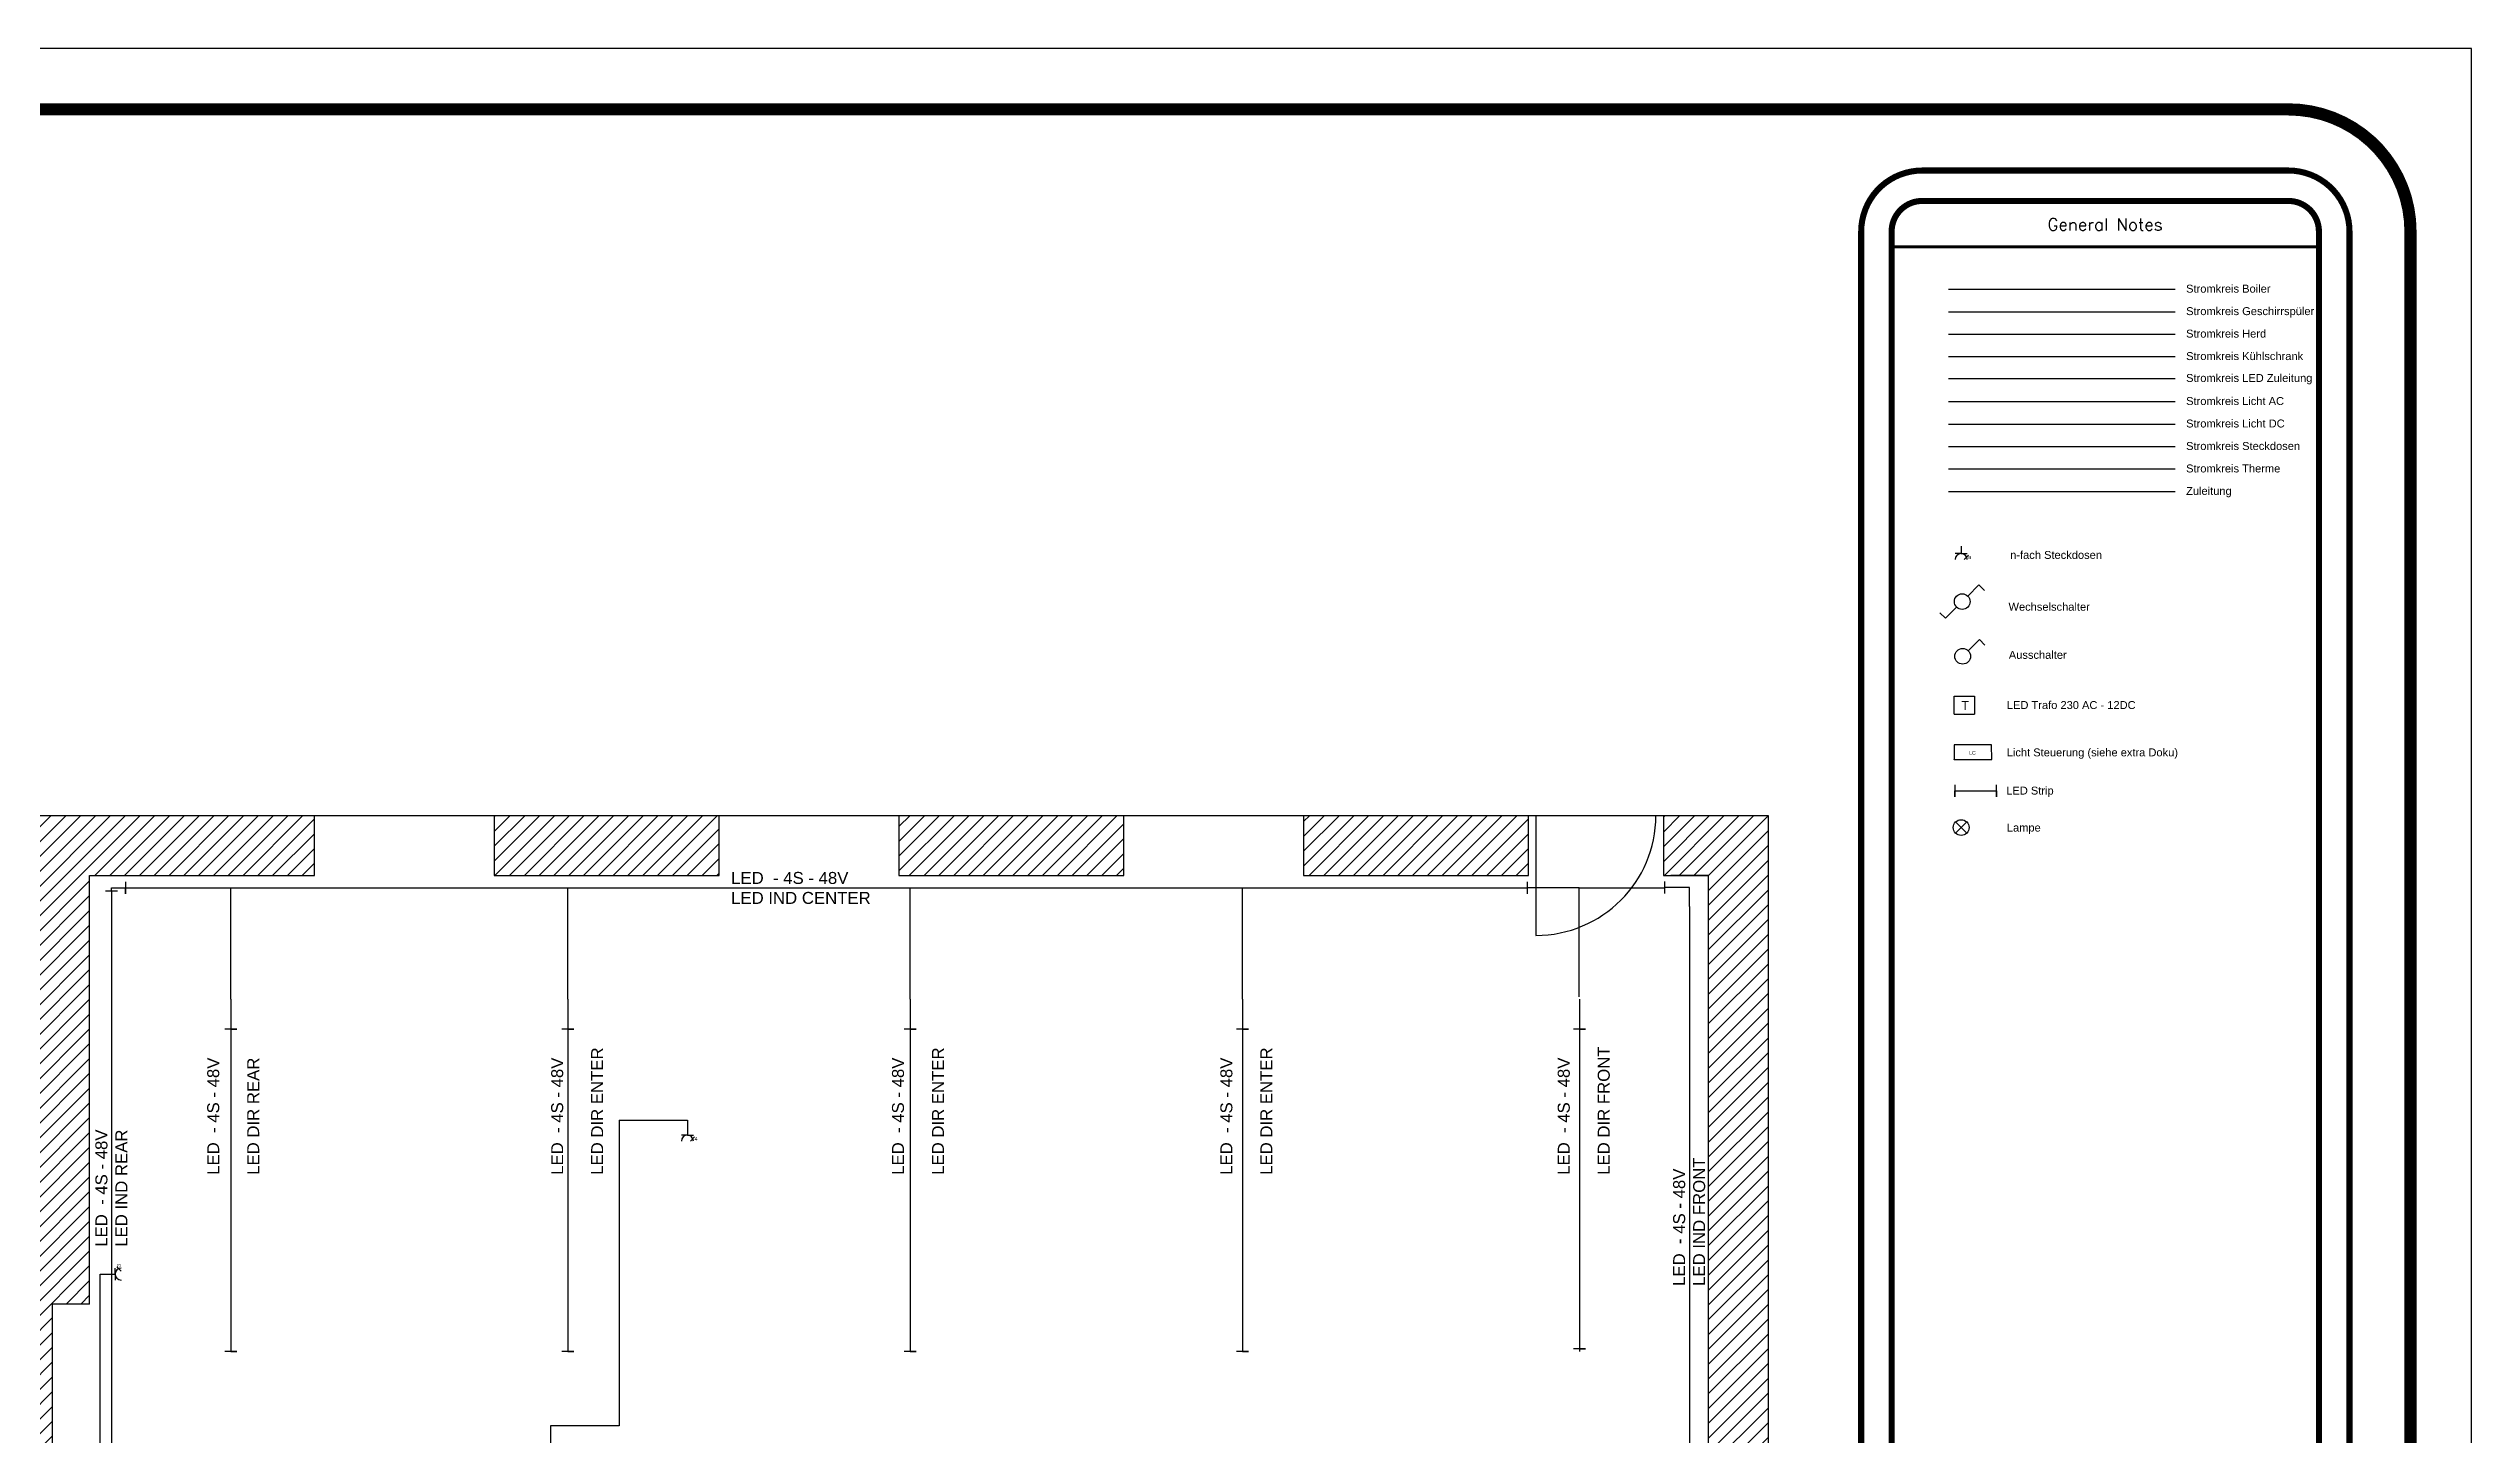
# Model space of a CAD drawing. Header units: millimetres. Extents: x 119 to 2945, y 1254 to 3127.
# Drawn here: x 1329 to 2945, y 2202 to 3127 of the extents above; entities that cross this region are included whole.
import ezdxf
from ezdxf.enums import TextEntityAlignment as Align

# ---------------------------------------------------------------- set-up
doc = ezdxf.new("R2010")
doc.units = ezdxf.units.MM
for name, color, linetype in [('Boiler', 130, 'Continuous'), ('Geschirrspüler', 60, 'Continuous'), ('Herd', 210, 'Continuous'), ('Kühlschrank', 150, 'Continuous'), ('Led Hauptraum', 8, 'Continuous'), ('Licht', 94, 'Continuous'), ('Licht geschalten', 106, 'Continuous'), ('Steckdose', 10, 'Continuous'), ('Therme', 190, 'Continuous'), ('Zuleitung', 30, 'Continuous')]:
    doc.layers.add(name, color=color, linetype=linetype)
doc.styles.add('Roman', font='romans')
doc.styles.get("Standard").update_dxf_attribs({"font": 'arial.ttf'})
pattern_1 = [(45, (1238.243, 1703.129), (-4.93914, 4.93914), [])]

msp = doc.modelspace()

# ---------------------------------------------------------------- hatches: boundary and pattern name
at = {"transparency": 33554687}
h = msp.add_hatch(dxfattribs=at)
h.set_pattern_fill('ANSI31', color=256, scale=2.2)
h.set_pattern_definition(pattern_1)
h.paths.add_polyline_path([(286.1, 2328.3), (286.1, 1910.3), (286.1, 1880.3), (286.1, 1870.3), (616.1, 1870.3), (616.1, 1830.3), (938.6, 1830.3), (943.4, 1830.3), (943.4, 1690.3), (1233.4, 1690.3), (1233.4, 1830.3), (1233.4, 1845.3), (1281.1, 1845.3), (1898.1, 1845.3), (2132.1, 1745.3), (2476.1, 1745.3), (2476.1, 2615.3), (2406.1, 2615.3), (2406.1, 2575.3), (2436.1, 2575.3), (2436.1, 2105.3), (2371.1, 2105.3), (2371.1, 2025.3), (2429.1, 2025.3), (2436.1, 2018.3), (2436.1, 1785.3), (2359.1, 1785.3), (2132.1, 1785.3), (1898.1, 1885.3), (1874.1, 1885.3), (1874.1, 1910.3), (1854.1, 1910.3), (1854.1, 1885.3), (1635.4, 1885.3), (1356.1, 1885.3), (1326.1, 1885.3), (1326.1, 1910.3), (1306.1, 1910.3), (1306.1, 1885.3), (1216.1, 1885.3), (1193.4, 1885.3), (1193.4, 1840.3), (1178.4, 1840.3), (1178.4, 1830.3), (1193.4, 1830.3), (1193.4, 1730.3), (983.4, 1730.3), (983.4, 1830.3), (1098.4, 1830.3), (1098.4, 1840.3), (1083.4, 1840.3), (1083.4, 1845.3), (1083.4, 1885.3), (1083.4, 1910.3), (1006.1, 1910.3), (966.1, 1910.3), (966.1, 1895.3), (866.1, 1895.3), (866.1, 1910.3), (766.1, 1910.3), (766.1, 1880.3), (666.1, 1880.3), (666.1, 1910.3), (656.1, 1910.3), (656.1, 1930.3), (636.1, 1930.3), (636.1, 1910.3), (336.1, 1910.3), (326.1, 1910.3), (326.1, 2025.3), (336.1, 2025.3), (636.1, 2025.3), (636.1, 2005.3), (656.1, 2005.3), (656.1, 2025.3), (666.1, 2025.3), (666.1, 2115.3), (326.1, 2115.3), (326.1, 2575.3), (426.1, 2575.3), (426.1, 2615.3), (286.1, 2615.3)])
h = msp.add_hatch(dxfattribs=at)
h.set_pattern_fill('ANSI31', color=256, scale=2.2)
h.set_pattern_definition(pattern_1)
h.paths.add_polyline_path([(1036.1, 2115.3), (841.1, 2115.3), (841.1, 2575.3), (911.1, 2575.3), (911.1, 2615.3), (766.1, 2615.3), (766.1, 2575.3), (801.1, 2575.3), (801.1, 2115.3), (756.1, 2115.3), (756.1, 2110.3), (756.1, 2025.3), (1056.1, 2025.3), (1056.1, 2055.3), (1036.1, 2055.3)])
h.paths.add_polyline_path([(1151.1, 2615.3), (1016.1, 2615.3), (1016.1, 2575.3), (1151.1, 2575.3)])
h.paths.add_polyline_path([(656.1, 2615.3), (521.1, 2615.3), (521.1, 2575.3), (656.1, 2575.3)])
h.paths.add_polyline_path([(1898.1, 1885.3), (1874.1, 1885.3), (1874.1, 1910.3), (1854.1, 1910.3), (1854.1, 1885.3), (1635.4, 1885.3), (1356.1, 1885.3), (1326.1, 1885.3), (1326.1, 1910.3), (1306.1, 1910.3), (1306.1, 1885.3), (1216.1, 1885.3), (1216.1, 1845.3), (1281.1, 1845.3), (1898.1, 1845.3), (2132.1, 1745.3), (2476.1, 1745.3), (2476.1, 2615.3), (2406.1, 2615.3), (2406.1, 2575.3), (2436.1, 2575.3), (2436.1, 2105.3), (2371.1, 2105.3), (2371.1, 2025.3), (2429.1, 2025.3), (2436.1, 2018.3), (2436.1, 1785.3), (2359.1, 1785.3), (2132.1, 1785.3)])
h = msp.add_hatch(dxfattribs=at)
h.set_pattern_fill('ANSI31', color=256, scale=2.2)
h.set_pattern_definition(pattern_1)
h.paths.add_polyline_path([(1356.1, 2132.3), (1356.1, 2196.3), (1331.1, 2196.3), (1331.1, 2289.3), (1356.1, 2289.3), (1356.1, 2575.3), (1506.1, 2575.3), (1506.1, 2615.3), (1261.1, 2615.3), (1261.1, 2575.3), (1316.1, 2575.3), (1316.1, 2196.3), (1316.1, 2145.3), (1316.1, 2132.3), (1261.1, 2132.3), (1261.1, 2115.3), (1216.1, 2115.3), (1216.1, 2055.3), (1196.1, 2055.3), (1196.1, 2025.3), (1306.1, 2025.3), (1306.1, 2000.3), (1326.1, 2000.3), (1326.1, 2025.3), (1356.1, 2025.3), (1673.1, 2025.3), (1673.1, 2085.3), (1658.1, 2085.3), (1658.1, 2105.3), (1643.1, 2105.3), (1643.1, 2132.3), (1623.1, 2132.3)])
h = msp.add_hatch(dxfattribs=at)
h.set_pattern_fill('ANSI31', color=256, scale=2.2)
h.set_pattern_definition([(45, (1238.243, 1703.129), (-4.93914, 4.93914), [])])
h.paths.add_polyline_path([(1626.1, 2615.3), (1626.1, 2575.3), (1776.1, 2575.3), (1776.1, 2615.3)])
h = msp.add_hatch(dxfattribs=at)
h.set_pattern_fill('ANSI31', color=256, scale=2.2)
h.set_pattern_definition(pattern_1)
h.paths.add_polyline_path([(1896.1, 2615.3), (1896.1, 2575.3), (2046.1, 2575.3), (2046.1, 2615.3)])
h.paths.add_polyline_path([(2316.1, 2575.3), (2316.1, 2615.3), (2166.1, 2615.3), (2166.1, 2575.3)])

# ---------------------------------------------------------------- linework, layer by layer
for p, q in [((2945.3, 3127.3), (135.3, 3127.3)), ((2945.3, 1253.9), (2945.3, 3127.3)), ((1261.1, 2615.3), (1506.1, 2615.3)), ((1506.1, 2575.3), (1506.1, 2615.3)), ((1506.1, 2615.3), (1626.1, 2615.3)), ((1626.1, 2615.3), (1626.1, 2575.3)), ((1626.1, 2615.3), (1776.1, 2615.3)), ((1776.1, 2575.3), (1776.1, 2615.3)), ((1776.1, 2615.3), (1896.1, 2615.3)), ((1896.1, 2615.3), (1896.1, 2575.3)), ((1896.1, 2615.3), (2046.1, 2615.3)), ((2046.1, 2575.3), (2046.1, 2615.3)), ((2046.1, 2615.3), (2166.1, 2615.3)), ((2166.1, 2615.3), (2166.1, 2575.3)), ((2166.1, 2615.3), (2316.1, 2615.3)), ((2316.1, 2575.3), (2316.1, 2615.3)), ((2316.1, 2615.3), (2406.1, 2615.3)), ((2316.1, 2615.3), (2321.1, 2615.3)), ((2321.1, 2615.3), (2321.1, 2535.3)), ((2321.1, 2615.3), (2401.1, 2615.3)), ((2406.1, 2615.3), (2406.1, 2575.3)), ((2406.1, 2615.3), (2476.1, 2615.3)), ((2476.1, 2615.3), (2476.1, 1745.3)), ((1356.1, 2289.3), (1356.1, 2575.3)), ((1356.1, 2575.3), (1506.1, 2575.3)), ((1626.1, 2575.3), (1776.1, 2575.3)), ((1896.1, 2575.3), (2046.1, 2575.3)), ((2166.1, 2575.3), (2316.1, 2575.3)), ((2406.1, 2575.3), (2436.1, 2575.3)), ((2436.1, 2575.3), (2411.1, 2575.3)), ((2436.1, 2575.3), (2436.1, 2105.3)), ((1356.1, 2289.3), (1331.1, 2289.3)), ((1331.1, 2289.3), (1331.1, 2196.3))]:
    msp.add_line(p, q)
for points, const_width in [([(257.5, 1294.7), (2823.2, 1294.7, 0.414214), (2904.6, 1376.1), (2904.6, 3005.1, 0.414214), (2823.2, 3086.6), (257.5, 3086.6, 0.414214), (176, 3005.1), (176, 1376.1, 0.414214)], 8.14), ([(2578.8, 1335.4), (2823.2, 1335.4, 0.414214), (2863.9, 1376.1), (2863.9, 3005.1, 0.414214), (2823.2, 3045.8), (2578.8, 3045.8, 0.414214), (2538.1, 3005.1), (2538.1, 1376.1, 0.414214)], 4.07), ([(2578.8, 1864.8), (2823.2, 1864.8, 0.414214), (2843.5, 1885.2), (2843.5, 3005.1, 0.414214), (2823.2, 3025.5), (2578.8, 3025.5, 0.414214), (2558.4, 3005.1), (2558.4, 1885.2, 0.414214)], 4.07)]:
    msp.add_lwpolyline(points, format="xyb", close=True, dxfattribs=dict(const_width=const_width))
at = {"const_width": 2.04}
msp.add_lwpolyline([(2558.4, 2994.9), (2843.5, 2994.9)], dxfattribs=at)
msp.add_arc((2321.1, 2615.3), 80, 270, 0)
at = {"layer": 'Boiler'}
msp.add_line((2596.3, 2966.6), (2747.5, 2966.6), dxfattribs=at)
at = {"layer": 'Geschirrspüler'}
msp.add_line((2596.3, 2951.6), (2747.5, 2951.6), dxfattribs=at)
at = {"layer": 'Herd'}
msp.add_line((2596.3, 2936.6), (2747.5, 2936.6), dxfattribs=at)
at = {"layer": 'Kühlschrank'}
msp.add_line((2596.3, 2921.6), (2747.5, 2921.6), dxfattribs=at)
at = {"layer": 'Led Hauptraum'}
for p, q in [((2596.3, 2907.1), (2747.5, 2907.1)), ((1370.7, 2565), (1370.7, 2567.1)), ((1370.7, 2567.1), (1380, 2567.1)), ((1675.2, 2492.8), (1675.2, 2567.1)), ((1903.6, 2492.8), (1903.6, 2567.1)), ((2125.2, 2492.8), (2125.2, 2567.1)), ((2350, 2494.3), (2350, 2567.1)), ((2350, 2567.1), (2407.1, 2567.1))]:
    msp.add_line(p, q, dxfattribs=at)
for points in [[(1450.2, 2492.8), (1450.2, 2567.1)], [(2350, 2567.1), (2315.5, 2567.1)]]:
    msp.add_lwpolyline(points, dxfattribs=at)
at = {"layer": 'Licht'}
for p, q in [((2596.3, 2891.6), (2747.5, 2891.6)), ((2609.2, 2761.8), (2616.6, 2769.3)), ((2616.6, 2769.3), (2620.3, 2765.6)), ((2594.3, 2747), (2590.6, 2750.7)), ((2601.8, 2754.4), (2594.3, 2747)), ((2609.5, 2725.3), (2617, 2732.7)), ((2617, 2732.7), (2620.7, 2729)), ((2604.8, 2607.3), (2601, 2611))]:
    msp.add_line(p, q, dxfattribs=at)
for points in [[(2608.5, 2611), (2601, 2603.6)], [(2601, 2611), (2604.8, 2607.3), (2608.5, 2603.6)]]:
    msp.add_lwpolyline(points, dxfattribs=at)
for centre in [(2605.5, 2758.1), (2605.8, 2721.6), (2604.8, 2607.3)]:
    msp.add_circle(centre, 5.25, dxfattribs=at)
at = {"layer": 'Licht geschalten'}
for p, q in [((2596.3, 2876.6), (2747.5, 2876.6)), ((2600.2, 2694.9), (2613.7, 2695)), ((2600.2, 2688.9), (2600.2, 2694.9)), ((2600.2, 2682.9), (2600.2, 2688.9)), ((2613.7, 2695), (2613.7, 2683)), ((2600.2, 2682.9), (2613.7, 2683)), ((1380, 2571.1), (1380, 2563.1)), ((2315.5, 2563.1), (2315.5, 2571.1)), ((2407.1, 2563.3), (2407.1, 2571.3)), ((1366.7, 2565), (1374.7, 2565)), ((1370.7, 2565), (1370.7, 2355.4)), ((1380, 2563.1), (1380, 2567.1)), ((1380, 2567.1), (1816.8, 2567.1)), ((1816.8, 2567.1), (2315.5, 2567.1)), ((2423.5, 2567.3), (2407.1, 2567.3)), ((2423.5, 2554.5), (2423.5, 2567.3)), ((2423.5, 2554.5), (2423.5, 2329.3)), ((1450.2, 2492.8), (1450.2, 2257.7)), ((1450.2, 2492.8), (1450.2, 2472.8)), ((1675.2, 2492.8), (1675.2, 2257.7)), ((1675.2, 2492.8), (1675.2, 2472.8)), ((1903.6, 2492.8), (1903.6, 2257.7)), ((1903.6, 2492.8), (1903.6, 2472.8)), ((2125.2, 2492.8), (2125.2, 2257.7)), ((2125.2, 2492.8), (2125.2, 2472.8)), ((2350.2, 2492.8), (2350.2, 2257.7)), ((2350.2, 2492.8), (2350.2, 2472.8)), ((1454.2, 2472.8), (1446.2, 2472.8)), ((1450.2, 2472.8), (1454.2, 2472.8)), ((1679.2, 2472.8), (1671.2, 2472.8)), ((1675.2, 2472.8), (1679.2, 2472.8)), ((1907.6, 2472.8), (1899.6, 2472.8)), ((1903.6, 2472.8), (1907.6, 2472.8)), ((2129.2, 2472.8), (2121.2, 2472.8)), ((2125.2, 2472.8), (2129.2, 2472.8)), ((2354.2, 2472.8), (2346.2, 2472.8)), ((2350.2, 2472.8), (2354.2, 2472.8)), ((1370.7, 2381.6), (1370.7, 2148)), ((2423.5, 2349.3), (2423.5, 2115.7)), ((1454.2, 2257.7), (1446.2, 2257.7)), ((1450.2, 2257.7), (1454.2, 2257.7)), ((1679.2, 2257.7), (1671.2, 2257.7)), ((1675.2, 2257.7), (1679.2, 2257.7)), ((1907.6, 2257.7), (1899.6, 2257.7)), ((1903.6, 2257.7), (1907.6, 2257.7)), ((2129.2, 2257.7), (2121.2, 2257.7)), ((2125.2, 2257.7), (2129.2, 2257.7)), ((2354.2, 2259.3), (2346.2, 2259.3)), ((2350.2, 2259.3), (2354.2, 2259.3))]:
    msp.add_line(p, q, dxfattribs=at)
msp.add_lwpolyline([(2600.2, 2652.6), (2625.2, 2652.6), (2625.1, 2662.6), (2600.1, 2662.6), (2600.1, 2652.5)], close=True, dxfattribs=at)
msp.add_lwpolyline([(2600.6, 2635.9), (2600.6, 2627.9), (2600.6, 2631.9), (2628.4, 2631.9), (2628.4, 2627.9), (2628.4, 2635.9)], dxfattribs=at)
at = {"layer": 'Steckdose'}
for p, q in [((2596.3, 2861.6), (2747.5, 2861.6)), ((2604.8, 2790.1), (2600.8, 2790.1)), ((2604.8, 2795.1), (2604.8, 2790.1)), ((2604.8, 2790.1), (2608.8, 2790.1)), ((2606.8, 2786.1), (2609.6, 2789)), ((1709.5, 2412), (1754.9, 2412)), ((1754.9, 2412), (1754.9, 2407)), ((1754.9, 2402), (1750.9, 2402)), ((1754.9, 2407), (1754.9, 2402)), ((1754.9, 2402), (1758.9, 2402)), ((1756.9, 2398), (1759.7, 2400.8)), ((1373.1, 2309.3), (1373.1, 2313.3)), ((1377.1, 2311.3), (1374.3, 2314.1)), ((1363.1, 2139.3), (1363.1, 2309.3)), ((1363.1, 2309.3), (1368.1, 2309.3)), ((1368.1, 2309.3), (1373.1, 2309.3)), ((1373.1, 2309.3), (1373.1, 2305.3)), ((1663.6, 2004.3), (1663.8, 2208.1))]:
    msp.add_line(p, q, dxfattribs=at)
msp.add_lwpolyline([(1709.5, 2412), (1709.5, 2208), (1663.8, 2208)], dxfattribs=at)
for centre, start, end in [((2604.8, 2786.1), 0, 180), ((1754.9, 2398), 0, 180), ((1377.1, 2309.3), 90, 270)]:
    msp.add_arc(centre, 4, start, end, dxfattribs=at)
at = {"layer": 'Therme'}
msp.add_line((2596.3, 2846.6), (2747.5, 2846.6), dxfattribs=at)
at = {"layer": 'Zuleitung'}
msp.add_line((2596.3, 2831.6), (2747.5, 2831.6), dxfattribs=at)

# ---------------------------------------------------------------- texts
at = {"style": 'Roman'}
msp.add_text('General Notes', height=8.145, dxfattribs=at).set_placement((2700.8, 3009.8), align=Align.MIDDLE_CENTER)
at = {"layer": 'Boiler', "insert": (2754.9, 2969.6), "char_height": 5.294, "attachment_point": 1}
msp.add_mtext_dynamic_manual_height_columns('Stromkreis Boiler', width=66.383, gutter_width=12.5, heights=[0], dxfattribs=at)
at = {"layer": 'Geschirrspüler', "insert": (2754.9, 2954.6), "char_height": 5.294, "attachment_point": 1}
msp.add_mtext_dynamic_manual_height_columns('Stromkreis Geschirrspüler', width=98.558, gutter_width=12.5, heights=[0], dxfattribs=at)
at = {"layer": 'Herd', "insert": (2754.9, 2939.6), "char_height": 5.294, "attachment_point": 1}
msp.add_mtext_dynamic_manual_height_columns('Stromkreis Herd', width=66.383, gutter_width=12.5, heights=[0], dxfattribs=at)
at = {"layer": 'Kühlschrank', "insert": (2754.9, 2924.6), "char_height": 5.294, "attachment_point": 1}
msp.add_mtext_dynamic_manual_height_columns('Stromkreis Kühlschrank', width=88.216, gutter_width=12.5, heights=[0], dxfattribs=at)
at = {"layer": 'Led Hauptraum', "insert": (2754.9, 2910), "char_height": 5.294, "attachment_point": 1}
msp.add_mtext_dynamic_manual_height_columns('Stromkreis LED Zuleitung', width=114.875, gutter_width=12.5, heights=[0], dxfattribs=at)
at = {"layer": 'Licht', "attachment_point": 1}
for s, width, insert, char_height in [('Stromkreis Licht AC', 66.383, (2754.9, 2894.6), 5.294), ('Wechselschalter', 66.383, (2636.4, 2757.3), 5.294), ('Ausschalter', 66.383, (2636.6, 2725.2), 5.294), ('Lampe', 127.309, (2635.3, 2609.9), 5.29)]:
    msp.add_mtext_dynamic_manual_height_columns(s, width=width, gutter_width=12.5, heights=[0], dxfattribs=dict(at, insert=insert, char_height=char_height))
at = {"layer": 'Licht geschalten', "attachment_point": 1}
for s, width, heights, insert, char_height in [('Stromkreis Licht DC', 66.383, [0], (2754.9, 2879.6), 5.294), ('T', 2.5, [3.55], (2604.9, 2691.7), 6), ('LED Trafo 230 AC - 12DC', 113.24, [0], (2635.3, 2691.7), 5.294), ('\\P^ILC', 25, [0], (2600.1, 2662.6), 2.5), ('Licht Steuerung (siehe extra Doku)', 127.309, [0], (2635.2, 2660.1), 5.294), ('LED Strip', 127.309, [0], (2634.9, 2634.6), 5.29), ('\\PLED  - 4S - 48V\\PLED IND CENTER', 136.14, [0], (1784.1, 2591), 8)]:
    msp.add_mtext_dynamic_manual_height_columns(s, width=width, gutter_width=12.5, heights=heights, dxfattribs=dict(at, insert=insert, char_height=char_height))
at = {"layer": 'Licht geschalten', "char_height": 8, "attachment_point": 1, "rotation": 90}
for s, width, insert in [('\\PLED  - 4S - 48V\\P\\PLED DIR ENTER', 90.626, (1650.7, 2375.5)), ('\\PLED  - 4S - 48V\\P\\PLED DIR ENTER', 123.291, (1878.1, 2375.5)), ('\\PLED  - 4S - 48V\\P\\PLED DIR ENTER', 137.914, (2097.2, 2375.5)), ('\\PLED  - 4S - 48V\\P\\PLED DIR FRONT', 90.197, (2322.3, 2375.5)), ('\\PLED  - 4S - 48V\\P\\PLED DIR REAR', 90.971, (1421.2, 2375.5)), ('\\PLED  - 4S - 48V\\PLED IND REAR', 90.197, (1346.6, 2327.5)), ('\\PLED  - 4S - 48V\\PLED IND FRONT', 90.197, (2399.3, 2301.4))]:
    msp.add_mtext_dynamic_manual_height_columns(s, width=width, gutter_width=12.5, heights=[0], dxfattribs=dict(at, insert=insert))
at = {"layer": 'Steckdose', "attachment_point": 1}
for s, width, insert, char_height in [('Stromkreis Steckdosen', 110.155, (2754.9, 2864.6), 5.294), ('n', 2.484, (2609.6, 2789), 2.5), ('n-fach Steckdosen', 110.155, (2637.5, 2791.9), 5.294), ('4', 2.484, (1759.7, 2400.8), 2.5)]:
    msp.add_mtext_dynamic_manual_height_columns(s, width=width, gutter_width=12.5, heights=[0], dxfattribs=dict(at, insert=insert, char_height=char_height))
at = {"layer": 'Steckdose', "insert": (1374.3, 2314.1), "char_height": 2.5, "attachment_point": 1, "rotation": 90}
msp.add_mtext_dynamic_manual_height_columns('3', width=2.484, gutter_width=12.5, heights=[0], dxfattribs=at)
at = {"layer": 'Therme', "insert": (2754.9, 2849.6), "char_height": 5.294, "attachment_point": 1}
msp.add_mtext_dynamic_manual_height_columns('Stromkreis Therme', width=66.383, gutter_width=12.5, heights=[0], dxfattribs=at)
at = {"layer": 'Zuleitung', "insert": (2754.9, 2834.6), "char_height": 5.29, "attachment_point": 1}
msp.add_mtext_dynamic_manual_height_columns('Zuleitung', width=66.383, gutter_width=12.5, heights=[0], dxfattribs=at)

doc.saveas('drawing.dxf')
